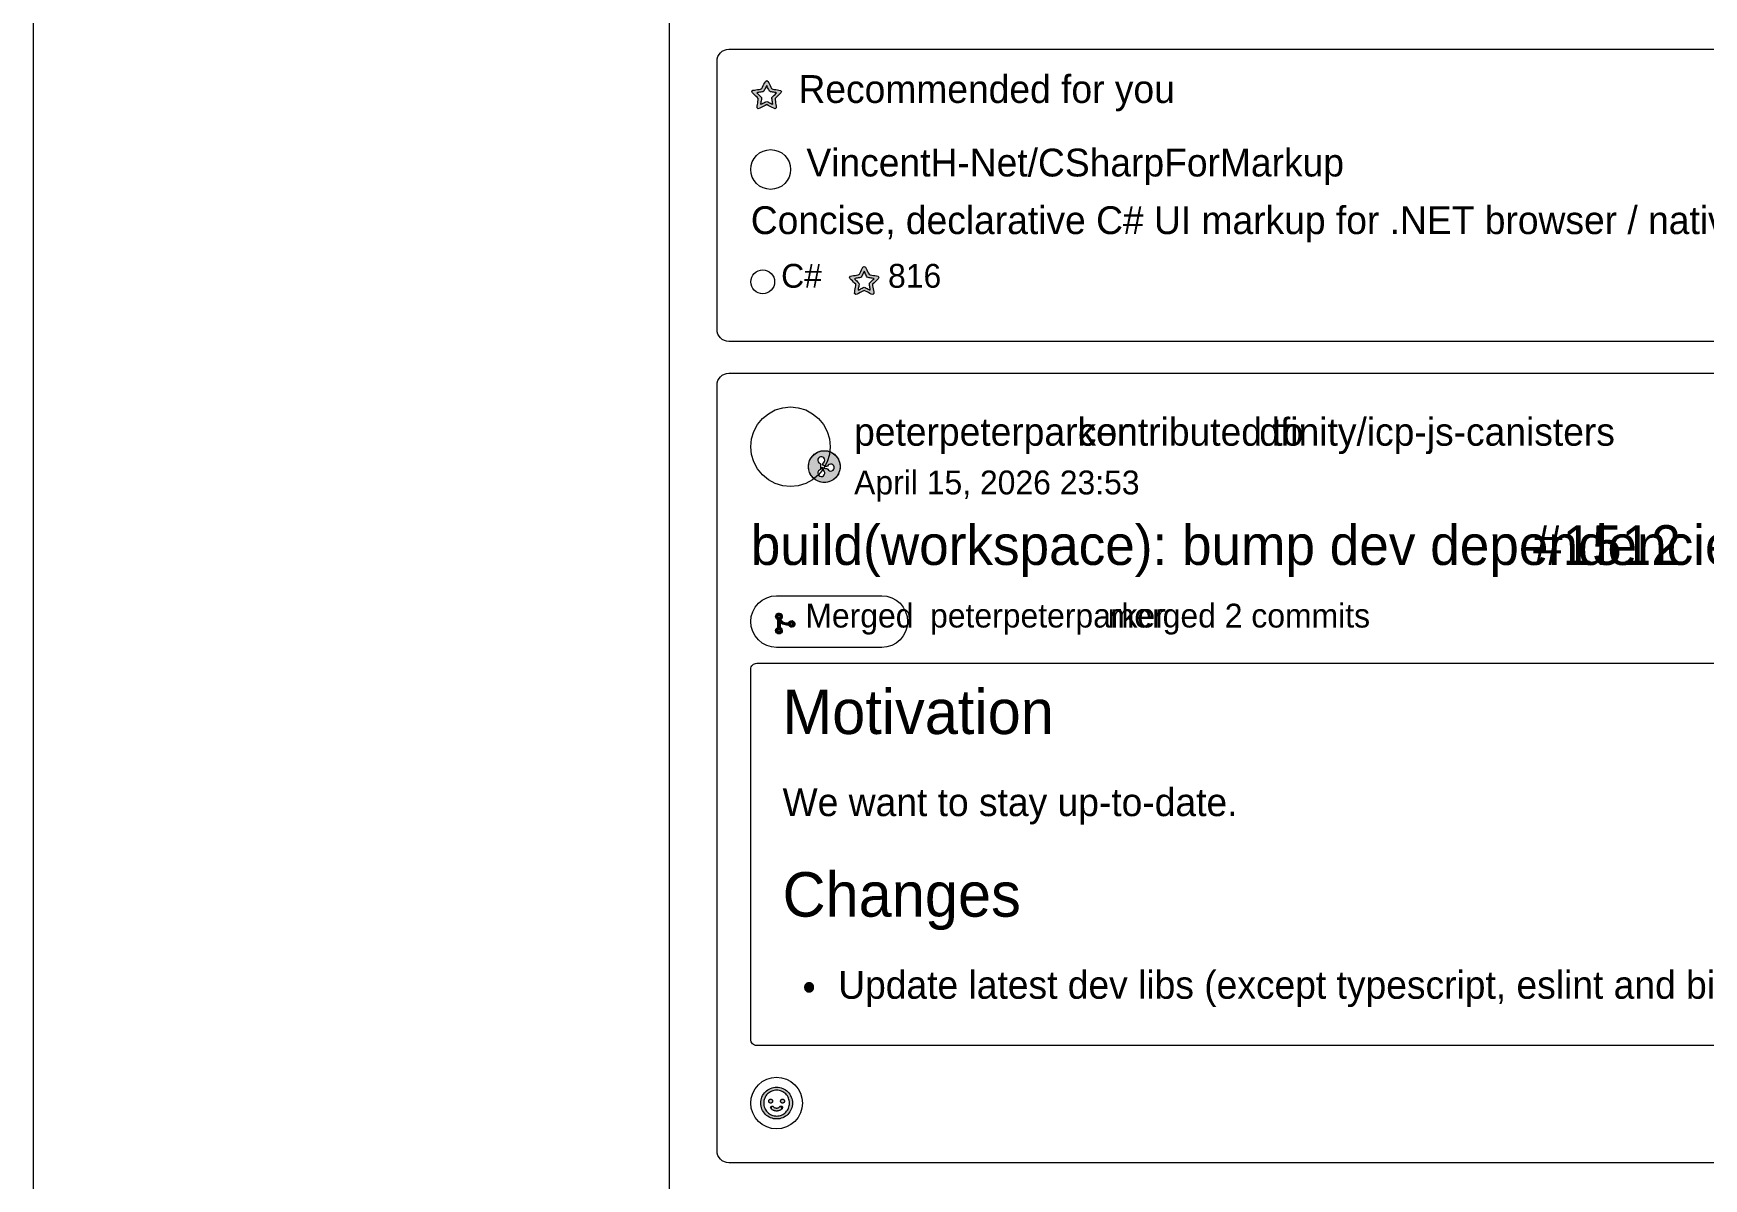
# Model space of a CAD drawing. Extents: x 0 to 2255, y 1 to 8699.
# Drawn here: x 0 to 840, y 6420 to 6996 of the extents above; entities that cross this region are included whole.
import ezdxf

# ---------------------------------------------------------------- set-up
doc = ezdxf.new("R2010")
doc.units = 0
doc.layers.get('0').update_dxf_attribs({"lineweight": 0})
doc.styles.add('-moz-bullet-font', font='-moz-bullet-font.ttf')
doc.styles.add('Mona Sans VF', font='Mona Sans VF.ttf')

msp = doc.modelspace()

# ---------------------------------------------------------------- hatches: boundary and pattern name
at = {"true_color": 0x9198a1}
h = msp.add_hatch(color=256, dxfattribs=at)
h.dxf.hatch_style = 1
h.paths.add_polyline_path([(369, 6972.38), (369.65, 6972), (370.01, 6971.29), (370.36, 6970.57), (370.71, 6969.86), (371.06, 6969.15), (371.41, 6968.44), (372.03, 6968.08), (372.81, 6967.97), (373.6, 6967.85), (374.39, 6967.74), (375.17, 6967.62), (375.96, 6967.48), (376.4, 6966.87), (376.09, 6966.18), (375.53, 6965.62), (374.96, 6965.07), (374.39, 6964.51), (373.82, 6963.95), (373.25, 6963.4), (373.24, 6962.66), (373.38, 6961.88), (373.51, 6961.09), (373.65, 6960.31), (373.78, 6959.53), (373.83, 6958.74), (373.26, 6958.24), (372.52, 6958.44), (371.81, 6958.81), (371.11, 6959.18), (370.41, 6959.55), (369.7, 6959.92), (369, 6960.29), (368.29, 6959.92), (367.59, 6959.55), (366.89, 6959.18), (366.18, 6958.81), (365.48, 6958.44), (364.73, 6958.24), (364.17, 6958.75), (364.22, 6959.53), (364.36, 6960.32), (364.49, 6961.1), (364.62, 6961.88), (364.76, 6962.67), (364.75, 6963.4), (364.18, 6963.96), (363.61, 6964.51), (363.04, 6965.07), (362.47, 6965.62), (361.9, 6966.18), (361.6, 6966.87), (362.04, 6967.49), (362.83, 6967.63), (363.61, 6967.74), (364.4, 6967.85), (365.19, 6967.97), (365.97, 6968.08), (366.58, 6968.44), (366.94, 6969.15), (367.29, 6969.86), (367.64, 6970.57), (367.99, 6971.29), (368.35, 6972), (369, 6972.38)])
h.paths.add_polyline_path([(369, 6969.94), (368.76, 6969.45), (368.52, 6968.96), (368.28, 6968.47), (368.03, 6967.98), (367.79, 6967.49), (367.54, 6967.01), (367.08, 6966.73), (366.54, 6966.65), (366, 6966.57), (365.47, 6966.49), (364.93, 6966.41), (364.39, 6966.34), (364.03, 6966.2), (364.42, 6965.82), (364.81, 6965.43), (365.2, 6965.05), (365.6, 6964.67), (365.99, 6964.29), (366.34, 6963.88), (366.4, 6963.35), (366.31, 6962.81), (366.21, 6962.28), (366.12, 6961.74), (366.03, 6961.2), (365.94, 6960.66), (366.08, 6960.44), (366.56, 6960.7), (367.04, 6960.95), (367.52, 6961.21), (368.01, 6961.46), (368.49, 6961.71), (369, 6961.88), (369.51, 6961.71), (369.99, 6961.46), (370.48, 6961.2), (370.96, 6960.95), (371.44, 6960.7), (371.93, 6960.44), (372.06, 6960.66), (371.97, 6961.2), (371.88, 6961.74), (371.79, 6962.28), (371.69, 6962.82), (371.6, 6963.35), (371.66, 6963.89), (372.01, 6964.29), (372.4, 6964.67), (372.8, 6965.05), (373.19, 6965.44), (373.58, 6965.82), (373.97, 6966.2), (373.61, 6966.34), (373.07, 6966.41), (372.53, 6966.49), (371.99, 6966.57), (371.45, 6966.65), (370.91, 6966.73), (370.46, 6967.01), (370.21, 6967.49), (369.97, 6967.98), (369.72, 6968.47), (369.48, 6968.96), (369.24, 6969.45), (369, 6969.94)])
h = msp.add_hatch(color=256, dxfattribs=at)
h.dxf.hatch_style = 1
h.paths.add_polyline_path([(418.08, 6878.88), (418.74, 6878.5), (419.09, 6877.79), (419.44, 6877.07), (419.79, 6876.36), (420.15, 6875.65), (420.5, 6874.94), (421.11, 6874.58), (421.9, 6874.47), (422.68, 6874.35), (423.47, 6874.24), (424.26, 6874.12), (425.04, 6873.98), (425.49, 6873.37), (425.18, 6872.68), (424.61, 6872.12), (424.04, 6871.57), (423.47, 6871.01), (422.9, 6870.45), (422.33, 6869.9), (422.33, 6869.16), (422.46, 6868.38), (422.59, 6867.59), (422.73, 6866.81), (422.86, 6866.03), (422.91, 6865.24), (422.35, 6864.74), (421.6, 6864.94), (420.9, 6865.31), (420.19, 6865.68), (419.49, 6866.05), (418.78, 6866.42), (418.08, 6866.79), (417.38, 6866.42), (416.67, 6866.05), (415.97, 6865.68), (415.27, 6865.31), (414.56, 6864.94), (413.81, 6864.74), (413.25, 6865.25), (413.3, 6866.03), (413.44, 6866.82), (413.57, 6867.6), (413.71, 6868.38), (413.84, 6869.17), (413.83, 6869.9), (413.26, 6870.46), (412.69, 6871.01), (412.12, 6871.57), (411.56, 6872.12), (410.99, 6872.68), (410.68, 6873.37), (411.13, 6873.99), (411.91, 6874.13), (412.7, 6874.24), (413.48, 6874.35), (414.27, 6874.47), (415.06, 6874.58), (415.67, 6874.94), (416.02, 6875.65), (416.37, 6876.36), (416.72, 6877.07), (417.08, 6877.79), (417.43, 6878.5), (418.08, 6878.88)])
h.paths.add_polyline_path([(418.08, 6876.44), (417.84, 6875.95), (417.6, 6875.46), (417.36, 6874.97), (417.12, 6874.48), (416.88, 6873.99), (416.62, 6873.51), (416.17, 6873.23), (415.63, 6873.15), (415.09, 6873.07), (414.55, 6872.99), (414.01, 6872.91), (413.47, 6872.84), (413.12, 6872.7), (413.51, 6872.32), (413.9, 6871.93), (414.29, 6871.55), (414.68, 6871.17), (415.07, 6870.79), (415.43, 6870.38), (415.48, 6869.85), (415.39, 6869.31), (415.3, 6868.78), (415.2, 6868.24), (415.11, 6867.7), (415.02, 6867.16), (415.16, 6866.94), (415.64, 6867.2), (416.13, 6867.45), (416.61, 6867.71), (417.09, 6867.96), (417.57, 6868.21), (418.08, 6868.38), (418.59, 6868.21), (419.08, 6867.96), (419.56, 6867.7), (420.04, 6867.45), (420.53, 6867.2), (421.01, 6866.94), (421.15, 6867.16), (421.05, 6867.7), (420.96, 6868.24), (420.87, 6868.78), (420.78, 6869.32), (420.68, 6869.85), (420.74, 6870.39), (421.1, 6870.79), (421.49, 6871.17), (421.88, 6871.55), (422.27, 6871.94), (422.66, 6872.32), (423.05, 6872.7), (422.7, 6872.84), (422.16, 6872.91), (421.62, 6872.99), (421.08, 6873.07), (420.54, 6873.15), (420, 6873.23), (419.54, 6873.51), (419.29, 6873.99), (419.05, 6874.48), (418.81, 6874.97), (418.57, 6875.46), (418.32, 6875.95), (418.08, 6876.44)])
at = {"true_color": 0xab7df8}
h = msp.add_hatch(color=256, dxfattribs=at)
h.dxf.hatch_style = 1
h.paths.add_polyline_path([(398, 6770.13), (397.22, 6770.17), (396.44, 6770.29), (395.68, 6770.48), (394.94, 6770.74), (394.23, 6771.08), (393.56, 6771.48), (392.92, 6771.95), (392.34, 6772.48), (391.82, 6773.06), (391.35, 6773.69), (390.94, 6774.36), (390.61, 6775.07), (390.34, 6775.81), (390.15, 6776.57), (390.04, 6777.35), (390, 6778.13), (390.04, 6778.92), (390.15, 6779.69), (390.34, 6780.46), (390.61, 6781.2), (390.94, 6781.9), (391.35, 6782.58), (391.82, 6783.21), (392.34, 6783.79), (392.92, 6784.32), (393.56, 6784.79), (394.23, 6785.19), (394.94, 6785.53), (395.68, 6785.79), (396.44, 6785.98), (397.22, 6786.1), (398, 6786.13), (398.78, 6786.1), (399.56, 6785.98), (400.32, 6785.79), (401.06, 6785.53), (401.77, 6785.19), (402.44, 6784.79), (403.08, 6784.32), (403.66, 6783.79), (404.18, 6783.21), (404.65, 6782.58), (405.06, 6781.9), (405.39, 6781.2), (405.66, 6780.46), (405.85, 6779.69), (405.96, 6778.92), (406, 6778.13), (405.96, 6777.35), (405.85, 6776.57), (405.66, 6775.81), (405.39, 6775.07), (405.06, 6774.36), (404.65, 6773.69), (404.18, 6773.06), (403.66, 6772.48), (403.08, 6771.95), (402.44, 6771.48), (401.77, 6771.08), (401.06, 6770.74), (400.32, 6770.48), (399.56, 6770.29), (398.78, 6770.17), (398, 6770.13)])
h.paths.add_polyline_path([(398.25, 6781.38), (398.14, 6782), (397.81, 6782.54), (397.32, 6782.93), (396.72, 6783.12), (396.09, 6783.08), (395.52, 6782.83), (395.07, 6782.39), (394.81, 6781.82), (394.76, 6781.19), (394.94, 6780.59), (395.32, 6780.09), (395.85, 6779.76), (396, 6779.23), (396, 6778.6), (396, 6777.97), (396, 6777.34), (396, 6776.7), (395.56, 6776.36), (395.1, 6775.93), (394.82, 6775.37), (394.76, 6774.74), (394.92, 6774.13), (395.29, 6773.62), (395.81, 6773.28), (396.42, 6773.14), (397.04, 6773.22), (397.6, 6773.52), (398.01, 6774), (398.22, 6774.59), (398.22, 6775.21), (397.99, 6775.8), (397.57, 6776.27), (397.01, 6776.56), (397, 6777.18), (397, 6777.81), (397.44, 6777.57), (398.01, 6777.3), (398.62, 6777.16), (399.25, 6777.13), (399.69, 6776.84), (400.07, 6776.34), (400.6, 6776.01), (401.21, 6775.88), (401.83, 6775.98), (402.38, 6776.3), (402.78, 6776.78), (402.98, 6777.38), (402.96, 6778.01), (402.72, 6778.59), (402.29, 6779.04), (401.72, 6779.32), (401.1, 6779.38), (400.49, 6779.21), (399.98, 6778.84), (399.64, 6778.32), (399.13, 6778.13), (398.51, 6778.2), (397.93, 6778.44), (397.46, 6778.86), (397.14, 6779.4), (397.32, 6779.84), (397.81, 6780.23), (398.14, 6780.77), (398.25, 6781.38)])
at = {"true_color": 0xffffff}
h = msp.add_hatch(color=256, dxfattribs=at)
h.dxf.hatch_style = 1
h.paths.add_polyline_path([(376.09, 6701.27), (376.46, 6700.69), (376.94, 6700.21), (377.51, 6699.84), (378.15, 6699.61), (378.83, 6699.51), (379.51, 6699.51), (380.06, 6699.72), (380.48, 6700.24), (381.08, 6700.56), (381.76, 6700.62), (382.4, 6700.41), (382.91, 6699.96), (383.2, 6699.35), (383.23, 6698.67), (382.98, 6698.03), (382.51, 6697.55), (381.88, 6697.29), (381.2, 6697.3), (380.58, 6697.57), (380.12, 6698.07), (379.64, 6698.38), (378.95, 6698.38), (378.27, 6698.43), (377.61, 6698.59), (376.98, 6698.85), (376.4, 6699.21), (375.88, 6699.66), (375.75, 6699.29), (375.75, 6698.61), (375.75, 6697.93), (375.75, 6697.24), (376.27, 6696.86), (376.69, 6696.33), (376.87, 6695.68), (376.78, 6695.01), (376.43, 6694.42), (375.87, 6694.03), (375.21, 6693.88), (374.54, 6694.01), (373.98, 6694.39), (373.61, 6694.96), (373.5, 6695.63), (373.66, 6696.29), (374.07, 6696.83), (374.62, 6697.2), (374.62, 6697.88), (374.62, 6698.56), (374.62, 6699.25), (374.62, 6699.93), (374.62, 6700.61), (374.45, 6701.18), (373.91, 6701.59), (373.58, 6702.19), (373.51, 6702.86), (373.71, 6703.51), (374.15, 6704.03), (374.76, 6704.33), (375.44, 6704.36), (376.08, 6704.13), (376.57, 6703.66), (376.84, 6703.04), (376.84, 6702.36), (376.58, 6701.74), (376.09, 6701.27)])
h.paths.add_polyline_path([(375.19, 6695.01), (375.24, 6695.01), (375.3, 6695.02), (375.35, 6695.03), (375.4, 6695.05), (375.45, 6695.07), (375.5, 6695.1), (375.54, 6695.14), (375.59, 6695.17), (375.62, 6695.21), (375.66, 6695.26), (375.68, 6695.31), (375.71, 6695.36), (375.73, 6695.41), (375.74, 6695.46), (375.75, 6695.52), (375.75, 6695.57), (375.75, 6695.63), (375.74, 6695.68), (375.73, 6695.73), (375.71, 6695.79), (375.68, 6695.84), (375.66, 6695.88), (375.62, 6695.93), (375.59, 6695.97), (375.54, 6696.01), (375.5, 6696.04), (375.45, 6696.07), (375.4, 6696.09), (375.35, 6696.11), (375.3, 6696.12), (375.24, 6696.13), (375.19, 6696.13), (375.13, 6696.13), (375.08, 6696.12), (375.02, 6696.11), (374.97, 6696.09), (374.92, 6696.07), (374.88, 6696.04), (374.83, 6696.01), (374.79, 6695.97), (374.75, 6695.93), (374.72, 6695.88), (374.69, 6695.84), (374.67, 6695.79), (374.65, 6695.73), (374.64, 6695.68), (374.63, 6695.63), (374.62, 6695.57), (374.63, 6695.52), (374.64, 6695.46), (374.65, 6695.41), (374.67, 6695.36), (374.69, 6695.31), (374.72, 6695.26), (374.75, 6695.21), (374.79, 6695.17), (374.83, 6695.14), (374.88, 6695.1), (374.92, 6695.07), (374.97, 6695.05), (375.02, 6695.03), (375.08, 6695.02), (375.13, 6695.01), (375.19, 6695.01)])
h.paths.add_polyline_path([(381.56, 6698.38), (381.62, 6698.39), (381.67, 6698.39), (381.73, 6698.41), (381.78, 6698.43), (381.83, 6698.45), (381.87, 6698.48), (381.92, 6698.51), (381.96, 6698.55), (382, 6698.59), (382.03, 6698.63), (382.06, 6698.68), (382.08, 6698.73), (382.1, 6698.78), (382.11, 6698.84), (382.12, 6698.89), (382.12, 6698.95), (382.12, 6699), (382.11, 6699.06), (382.1, 6699.11), (382.08, 6699.16), (382.06, 6699.21), (382.03, 6699.26), (382, 6699.3), (381.96, 6699.34), (381.92, 6699.38), (381.87, 6699.41), (381.83, 6699.44), (381.78, 6699.47), (381.73, 6699.48), (381.67, 6699.5), (381.62, 6699.51), (381.56, 6699.51), (381.51, 6699.51), (381.45, 6699.5), (381.4, 6699.48), (381.35, 6699.47), (381.3, 6699.44), (381.25, 6699.41), (381.21, 6699.38), (381.16, 6699.34), (381.13, 6699.3), (381.09, 6699.26), (381.07, 6699.21), (381.04, 6699.16), (381.02, 6699.11), (381.01, 6699.06), (381, 6699), (381, 6698.95), (381, 6698.89), (381.01, 6698.84), (381.02, 6698.78), (381.04, 6698.73), (381.07, 6698.68), (381.09, 6698.63), (381.13, 6698.59), (381.16, 6698.55), (381.21, 6698.51), (381.25, 6698.48), (381.3, 6698.45), (381.35, 6698.43), (381.4, 6698.41), (381.45, 6698.39), (381.51, 6698.39), (381.56, 6698.38)])
h.paths.add_polyline_path([(375.75, 6702.7), (375.75, 6702.75), (375.74, 6702.81), (375.73, 6702.86), (375.71, 6702.91), (375.68, 6702.96), (375.65, 6703.01), (375.62, 6703.05), (375.58, 6703.09), (375.54, 6703.13), (375.5, 6703.16), (375.45, 6703.19), (375.4, 6703.21), (375.35, 6703.23), (375.3, 6703.25), (375.24, 6703.25), (375.19, 6703.26), (375.13, 6703.25), (375.08, 6703.25), (375.02, 6703.23), (374.97, 6703.21), (374.92, 6703.19), (374.87, 6703.16), (374.83, 6703.13), (374.79, 6703.09), (374.75, 6703.05), (374.72, 6703), (374.69, 6702.96), (374.67, 6702.91), (374.65, 6702.86), (374.64, 6702.8), (374.63, 6702.75), (374.62, 6702.69), (374.63, 6702.64), (374.64, 6702.58), (374.65, 6702.53), (374.67, 6702.48), (374.69, 6702.43), (374.72, 6702.38), (374.75, 6702.34), (374.79, 6702.29), (374.83, 6702.26), (374.88, 6702.23), (374.92, 6702.2), (374.97, 6702.17), (375.03, 6702.16), (375.08, 6702.14), (375.13, 6702.13), (375.19, 6702.13), (375.24, 6702.13), (375.3, 6702.14), (375.35, 6702.16), (375.4, 6702.18), (375.45, 6702.2), (375.5, 6702.23), (375.55, 6702.26), (375.59, 6702.3), (375.62, 6702.34), (375.66, 6702.38), (375.68, 6702.43), (375.71, 6702.48), (375.73, 6702.53), (375.74, 6702.59), (375.75, 6702.64), (375.75, 6702.7)])
at = {"true_color": 0x9198a1}
h = msp.add_hatch(color=256, dxfattribs=at)
h.dxf.hatch_style = 1
h.paths.add_polyline_path([(374, 6465.8), (374.78, 6465.76), (375.56, 6465.65), (376.32, 6465.46), (377.06, 6465.19), (377.77, 6464.86), (378.44, 6464.45), (379.08, 6463.98), (379.66, 6463.46), (380.18, 6462.88), (380.65, 6462.24), (381.06, 6461.57), (381.39, 6460.86), (381.66, 6460.12), (381.85, 6459.36), (381.96, 6458.58), (382, 6457.8), (381.96, 6457.02), (381.85, 6456.24), (381.66, 6455.48), (381.39, 6454.74), (381.06, 6454.03), (380.65, 6453.36), (380.18, 6452.72), (379.66, 6452.14), (379.08, 6451.62), (378.44, 6451.15), (377.77, 6450.74), (377.06, 6450.41), (376.32, 6450.14), (375.56, 6449.95), (374.78, 6449.84), (374, 6449.8), (373.22, 6449.84), (372.44, 6449.95), (371.68, 6450.14), (370.94, 6450.41), (370.23, 6450.74), (369.56, 6451.15), (368.92, 6451.62), (368.34, 6452.14), (367.82, 6452.72), (367.35, 6453.36), (366.94, 6454.03), (366.61, 6454.74), (366.34, 6455.48), (366.15, 6456.24), (366.04, 6457.02), (366, 6457.8), (366.04, 6458.58), (366.15, 6459.36), (366.34, 6460.12), (366.61, 6460.86), (366.94, 6461.57), (367.35, 6462.24), (367.82, 6462.88), (368.34, 6463.46), (368.92, 6463.98), (369.56, 6464.45), (370.23, 6464.86), (370.94, 6465.19), (371.68, 6465.46), (372.44, 6465.65), (373.22, 6465.76), (374, 6465.8)])
h.paths.add_polyline_path([(367.5, 6457.8), (367.53, 6457.16), (367.62, 6456.53), (367.78, 6455.91), (367.99, 6455.31), (368.27, 6454.74), (368.59, 6454.19), (368.98, 6453.68), (369.4, 6453.2), (369.88, 6452.78), (370.39, 6452.39), (370.94, 6452.07), (371.51, 6451.79), (372.11, 6451.58), (372.73, 6451.42), (373.36, 6451.33), (374, 6451.3), (374.64, 6451.33), (375.27, 6451.42), (375.89, 6451.58), (376.49, 6451.79), (377.06, 6452.07), (377.61, 6452.39), (378.12, 6452.78), (378.6, 6453.2), (379.02, 6453.68), (379.41, 6454.19), (379.73, 6454.74), (380.01, 6455.31), (380.22, 6455.91), (380.38, 6456.53), (380.47, 6457.16), (380.5, 6457.8), (380.47, 6458.44), (380.38, 6459.07), (380.22, 6459.69), (380.01, 6460.29), (379.73, 6460.86), (379.41, 6461.41), (379.02, 6461.92), (378.6, 6462.4), (378.12, 6462.82), (377.61, 6463.21), (377.06, 6463.53), (376.49, 6463.81), (375.89, 6464.02), (375.27, 6464.18), (374.64, 6464.27), (374, 6464.3), (373.36, 6464.27), (372.73, 6464.18), (372.11, 6464.02), (371.51, 6463.81), (370.94, 6463.53), (370.39, 6463.21), (369.88, 6462.82), (369.4, 6462.4), (368.98, 6461.92), (368.59, 6461.41), (368.27, 6460.86), (367.99, 6460.29), (367.78, 6459.69), (367.62, 6459.07), (367.53, 6458.44), (367.5, 6457.8)])
h.paths.add_polyline_path([(371.32, 6456.16), (371.55, 6456.27), (371.81, 6456.3), (372.05, 6456.24), (372.27, 6456.09), (372.44, 6455.9), (372.63, 6455.73), (372.84, 6455.59), (373.08, 6455.48), (373.32, 6455.39), (373.57, 6455.34), (373.82, 6455.31), (374.08, 6455.3), (374.34, 6455.32), (374.59, 6455.37), (374.84, 6455.44), (375.07, 6455.55), (375.29, 6455.68), (375.49, 6455.84), (375.67, 6456.02), (375.86, 6456.19), (376.1, 6456.29), (376.35, 6456.3), (376.6, 6456.22), (376.8, 6456.07), (376.94, 6455.85), (377, 6455.6), (376.97, 6455.35), (376.86, 6455.12), (376.73, 6454.96), (376.56, 6454.77), (376.36, 6454.6), (376.16, 6454.45), (375.94, 6454.31), (375.71, 6454.19), (375.48, 6454.08), (375.24, 6453.99), (374.99, 6453.92), (374.74, 6453.86), (374.49, 6453.83), (374.23, 6453.8), (373.97, 6453.8), (373.72, 6453.81), (373.46, 6453.83), (373.21, 6453.88), (372.96, 6453.94), (372.71, 6454.01), (372.47, 6454.1), (372.24, 6454.21), (372.01, 6454.34), (371.8, 6454.48), (371.6, 6454.64), (371.41, 6454.81), (371.23, 6455), (371.22, 6455.18), (371.43, 6455.33), (371.64, 6455.48), (371.65, 6455.48), (371.43, 6455.33), (371.22, 6455.18), (371.06, 6455.25), (371, 6455.5), (371.03, 6455.75), (371.14, 6455.98), (371.32, 6456.16)])
h.paths.add_polyline_path([(378, 6458.8), (378, 6458.7), (377.98, 6458.6), (377.96, 6458.51), (377.92, 6458.42), (377.88, 6458.33), (377.83, 6458.24), (377.77, 6458.17), (377.71, 6458.09), (377.63, 6458.03), (377.56, 6457.97), (377.47, 6457.92), (377.38, 6457.88), (377.29, 6457.84), (377.2, 6457.82), (377.1, 6457.8), (377, 6457.8), (376.9, 6457.8), (376.8, 6457.82), (376.71, 6457.84), (376.62, 6457.88), (376.53, 6457.92), (376.44, 6457.97), (376.37, 6458.03), (376.29, 6458.09), (376.23, 6458.17), (376.17, 6458.24), (376.12, 6458.33), (376.08, 6458.42), (376.04, 6458.51), (376.02, 6458.6), (376, 6458.7), (376, 6458.8), (376, 6458.9), (376.02, 6459), (376.04, 6459.09), (376.08, 6459.18), (376.12, 6459.27), (376.17, 6459.36), (376.23, 6459.43), (376.29, 6459.51), (376.37, 6459.57), (376.44, 6459.63), (376.53, 6459.68), (376.62, 6459.72), (376.71, 6459.76), (376.8, 6459.78), (376.9, 6459.8), (377, 6459.8), (377.1, 6459.8), (377.2, 6459.78), (377.29, 6459.76), (377.38, 6459.72), (377.47, 6459.68), (377.56, 6459.63), (377.63, 6459.57), (377.71, 6459.51), (377.77, 6459.43), (377.83, 6459.36), (377.88, 6459.27), (377.92, 6459.18), (377.96, 6459.09), (377.98, 6459), (378, 6458.9), (378, 6458.8)])
h.paths.add_polyline_path([(371, 6457.8), (370.9, 6457.8), (370.8, 6457.82), (370.71, 6457.84), (370.62, 6457.88), (370.53, 6457.92), (370.44, 6457.97), (370.37, 6458.03), (370.29, 6458.09), (370.23, 6458.17), (370.17, 6458.24), (370.12, 6458.33), (370.08, 6458.42), (370.04, 6458.51), (370.02, 6458.6), (370, 6458.7), (370, 6458.8), (370, 6458.9), (370.02, 6459), (370.04, 6459.09), (370.08, 6459.18), (370.12, 6459.27), (370.17, 6459.36), (370.23, 6459.43), (370.29, 6459.51), (370.37, 6459.57), (370.44, 6459.63), (370.53, 6459.68), (370.62, 6459.72), (370.71, 6459.76), (370.8, 6459.78), (370.9, 6459.8), (371, 6459.8), (371.1, 6459.8), (371.2, 6459.78), (371.29, 6459.76), (371.38, 6459.72), (371.47, 6459.68), (371.56, 6459.63), (371.63, 6459.57), (371.71, 6459.51), (371.77, 6459.43), (371.83, 6459.36), (371.88, 6459.27), (371.92, 6459.18), (371.96, 6459.09), (371.98, 6459), (372, 6458.9), (372, 6458.8), (372, 6458.7), (371.98, 6458.6), (371.96, 6458.51), (371.92, 6458.42), (371.88, 6458.33), (371.83, 6458.24), (371.77, 6458.17), (371.71, 6458.09), (371.63, 6458.03), (371.56, 6457.97), (371.47, 6457.92), (371.38, 6457.88), (371.29, 6457.84), (371.2, 6457.82), (371.1, 6457.8), (371, 6457.8)])
h.paths.add_polyline_path([(376.25, 6455.55), (376.27, 6455.54), (376.29, 6455.52), (376.31, 6455.51), (376.32, 6455.5), (376.34, 6455.49), (376.36, 6455.47), (376.38, 6455.46), (376.4, 6455.45), (376.42, 6455.43), (376.44, 6455.42), (376.45, 6455.41), (376.47, 6455.39), (376.49, 6455.38), (376.51, 6455.37), (376.53, 6455.36), (376.55, 6455.34), (376.56, 6455.33), (376.58, 6455.32), (376.6, 6455.3), (376.62, 6455.29), (376.64, 6455.28), (376.66, 6455.26), (376.68, 6455.25), (376.69, 6455.24), (376.71, 6455.23), (376.73, 6455.21), (376.75, 6455.2), (376.77, 6455.19), (376.79, 6455.17), (376.8, 6455.16), (376.82, 6455.15), (376.84, 6455.13), (376.82, 6455.15), (376.8, 6455.16), (376.79, 6455.17), (376.77, 6455.19), (376.75, 6455.2), (376.73, 6455.21), (376.71, 6455.23), (376.69, 6455.24), (376.68, 6455.25), (376.66, 6455.26), (376.64, 6455.28), (376.62, 6455.29), (376.6, 6455.3), (376.58, 6455.32), (376.56, 6455.33), (376.55, 6455.34), (376.53, 6455.36), (376.51, 6455.37), (376.49, 6455.38), (376.47, 6455.39), (376.45, 6455.41), (376.44, 6455.42), (376.42, 6455.43), (376.4, 6455.45), (376.38, 6455.46), (376.36, 6455.47), (376.34, 6455.49), (376.32, 6455.5), (376.31, 6455.51), (376.29, 6455.52), (376.27, 6455.54), (376.25, 6455.55)])

# ---------------------------------------------------------------- linework, layer by layer
at = {"true_color": 0x0d1117}
for points in [[(0, 8699), (1280, 8699), (1280, 0.77), (0, 0.77), (0, 8699)], [(0, 8635), (1280, 8635), (1280, 0.77), (0, 0.77), (0, 8635)], [(0, 8635), (320, 8635), (320, 0.77), (0, 0.77), (0, 8635)], [(398, 6786.13), (398, 6786.13), (398, 6786.13), (399.56, 6785.98), (401.06, 6785.52), (402.44, 6784.79), (403.66, 6783.79), (404.65, 6782.58), (405.39, 6781.19), (405.85, 6779.69), (406, 6778.13), (406, 6778.13), (406, 6778.13), (405.85, 6776.57), (405.39, 6775.07), (404.65, 6773.69), (403.66, 6772.48), (402.44, 6771.48), (401.06, 6770.74), (399.56, 6770.29), (398, 6770.13), (398, 6770.13), (398, 6770.13), (396.44, 6770.29), (394.94, 6770.74), (393.56, 6771.48), (392.34, 6772.48), (391.35, 6773.69), (390.61, 6775.07), (390.15, 6776.57), (390, 6778.13), (390, 6778.13), (390, 6778.13), (390.15, 6779.69), (390.61, 6781.19), (391.35, 6782.58), (392.34, 6783.79), (393.56, 6784.79), (394.94, 6785.52), (396.44, 6785.98), (398, 6786.13), (398, 6786.13)]]:
    msp.add_lwpolyline(points, dxfattribs=at)
at = {"true_color": 0x010409}
for points in [[(0, 8635), (1280, 8635), (1280, 0.77), (0, 0.77), (0, 8635)], [(371, 6937.63), (371, 6937.63), (371, 6937.63), (372.95, 6937.44), (374.83, 6936.87), (376.56, 6935.95), (378.07, 6934.7), (379.31, 6933.19), (380.24, 6931.46), (380.81, 6929.58), (381, 6927.63), (381, 6927.63), (381, 6927.63), (380.81, 6925.68), (380.24, 6923.81), (379.31, 6922.08), (378.07, 6920.56), (376.56, 6919.32), (374.83, 6918.39), (372.95, 6917.83), (371, 6917.63), (371, 6917.63), (371, 6917.63), (369.05, 6917.83), (367.17, 6918.39), (365.44, 6919.32), (363.93, 6920.56), (362.69, 6922.08), (361.76, 6923.81), (361.19, 6925.68), (361, 6927.63), (361, 6927.63), (361, 6927.63), (361.19, 6929.58), (361.76, 6931.46), (362.69, 6933.19), (363.93, 6934.7), (365.44, 6935.95), (367.17, 6936.87), (369.05, 6937.44), (371, 6937.63), (371, 6937.63)], [(381, 6808.13), (381, 6808.13), (381, 6808.13), (384.9, 6807.75), (388.65, 6806.61), (392.11, 6804.76), (395.14, 6802.28), (397.63, 6799.24), (399.48, 6795.79), (400.62, 6792.04), (401, 6788.13), (401, 6788.13), (401, 6788.13), (400.62, 6784.23), (399.48, 6780.48), (397.63, 6777.02), (395.14, 6773.99), (392.11, 6771.5), (388.65, 6769.66), (384.9, 6768.52), (381, 6768.13), (381, 6768.13), (381, 6768.13), (377.1, 6768.52), (373.35, 6769.66), (369.89, 6771.5), (366.86, 6773.99), (364.37, 6777.02), (362.52, 6780.48), (361.38, 6784.23), (361, 6788.13), (361, 6788.13), (361, 6788.13), (361.38, 6792.04), (362.52, 6795.79), (364.37, 6799.24), (366.86, 6802.28), (369.89, 6804.76), (373.35, 6806.61), (377.1, 6807.75), (381, 6808.13), (381, 6808.13)]]:
    msp.add_lwpolyline(points, dxfattribs=at)
at = {"true_color": 0x3d444d}
for points in [[(998.03, 6841.13), (350, 6841.13), (350, 6841.13), (348.83, 6841.25), (347.7, 6841.59), (346.67, 6842.14), (345.76, 6842.89), (345.01, 6843.8), (344.46, 6844.84), (344.12, 6845.96), (344, 6847.13), (344, 6982.13), (344, 6982.13), (344.12, 6983.3), (344.46, 6984.43), (345.01, 6985.47), (345.76, 6986.38), (346.67, 6987.12), (347.7, 6987.68), (348.83, 6988.02), (350, 6988.13), (350, 6988.13)], [(350, 6988.13), (998.03, 6988.13)], [(998.03, 6427.8), (350, 6427.8), (350, 6427.8), (348.83, 6427.92), (347.7, 6428.26), (346.67, 6428.81), (345.76, 6429.56), (345.01, 6430.47), (344.46, 6431.5), (344.12, 6432.63), (344, 6433.8), (344, 6819.13), (344, 6819.13), (344.12, 6820.3), (344.46, 6821.43), (345.01, 6822.47), (345.76, 6823.38), (346.67, 6824.12), (347.7, 6824.68), (348.83, 6825.02), (350, 6825.13), (350, 6825.13)], [(350, 6825.13), (998.03, 6825.13)], [(374, 6470.8), (374, 6470.8), (374, 6470.8), (376.54, 6470.55), (378.97, 6469.81), (381.22, 6468.61), (383.19, 6466.99), (384.81, 6465.02), (386.01, 6462.77), (386.75, 6460.34), (387, 6457.8), (387, 6457.8), (387, 6457.8), (386.75, 6455.26), (386.01, 6452.83), (384.81, 6450.58), (383.19, 6448.61), (381.22, 6446.99), (378.97, 6445.79), (376.54, 6445.05), (374, 6444.8), (374, 6444.8), (374, 6444.8), (371.46, 6445.05), (369.03, 6445.79), (366.78, 6446.99), (364.81, 6448.61), (363.19, 6450.58), (361.99, 6452.83), (361.25, 6455.26), (361, 6457.8), (361, 6457.8), (361, 6457.8), (361.25, 6460.34), (361.99, 6462.77), (363.19, 6465.02), (364.81, 6466.99), (366.78, 6468.61), (369.03, 6469.81), (371.46, 6470.55), (374, 6470.8), (374, 6470.8)]]:
    msp.add_lwpolyline(points, dxfattribs=at)
at = {"true_color": 0x9198a1}
for points in [[(369, 6972.38), (369.65, 6972), (370.01, 6971.29), (370.36, 6970.57), (370.71, 6969.86), (371.06, 6969.15), (371.41, 6968.44), (372.03, 6968.08), (372.81, 6967.97), (373.6, 6967.85), (374.39, 6967.74), (375.17, 6967.62), (375.96, 6967.48), (376.4, 6966.87), (376.09, 6966.18), (375.53, 6965.62), (374.96, 6965.07), (374.39, 6964.51), (373.82, 6963.95), (373.25, 6963.4), (373.24, 6962.66), (373.38, 6961.88), (373.51, 6961.09), (373.65, 6960.31), (373.78, 6959.53), (373.83, 6958.74), (373.26, 6958.24), (372.52, 6958.44), (371.81, 6958.81), (371.11, 6959.18), (370.41, 6959.55), (369.7, 6959.92), (369, 6960.29), (368.29, 6959.92), (367.59, 6959.55), (366.89, 6959.18), (366.18, 6958.81), (365.48, 6958.44), (364.73, 6958.24), (364.17, 6958.75), (364.22, 6959.53), (364.36, 6960.32), (364.49, 6961.1), (364.62, 6961.88), (364.76, 6962.67), (364.75, 6963.4), (364.18, 6963.96), (363.61, 6964.51), (363.04, 6965.07), (362.47, 6965.62), (361.9, 6966.18), (361.6, 6966.87), (362.04, 6967.49), (362.83, 6967.63), (363.61, 6967.74), (364.4, 6967.85), (365.19, 6967.97), (365.97, 6968.08), (366.58, 6968.44), (366.94, 6969.15), (367.29, 6969.86), (367.64, 6970.57), (367.99, 6971.29), (368.35, 6972), (369, 6972.38), (369, 6972.38)], [(369, 6969.94), (368.76, 6969.45), (368.52, 6968.96), (368.28, 6968.47), (368.03, 6967.98), (367.79, 6967.49), (367.54, 6967.01), (367.08, 6966.73), (366.54, 6966.65), (366, 6966.57), (365.47, 6966.49), (364.93, 6966.41), (364.39, 6966.34), (364.03, 6966.2), (364.42, 6965.82), (364.81, 6965.43), (365.2, 6965.05), (365.6, 6964.67), (365.99, 6964.29), (366.34, 6963.88), (366.4, 6963.35), (366.31, 6962.81), (366.21, 6962.28), (366.12, 6961.74), (366.03, 6961.2), (365.94, 6960.66), (366.08, 6960.44), (366.56, 6960.7), (367.04, 6960.95), (367.52, 6961.21), (368.01, 6961.46), (368.49, 6961.71), (369, 6961.88), (369.51, 6961.71), (369.99, 6961.46), (370.48, 6961.2), (370.96, 6960.95), (371.44, 6960.7), (371.93, 6960.44), (372.06, 6960.66), (371.97, 6961.2), (371.88, 6961.74), (371.79, 6962.28), (371.69, 6962.82), (371.6, 6963.35), (371.66, 6963.89), (372.01, 6964.29), (372.4, 6964.67), (372.8, 6965.05), (373.19, 6965.44), (373.58, 6965.82), (373.97, 6966.2), (373.61, 6966.34), (373.07, 6966.41), (372.53, 6966.49), (371.99, 6966.57), (371.45, 6966.65), (370.91, 6966.73), (370.46, 6967.01), (370.21, 6967.49), (369.97, 6967.98), (369.72, 6968.47), (369.48, 6968.96), (369.24, 6969.45), (369, 6969.94), (369, 6969.94)], [(418.08, 6878.88), (418.74, 6878.5), (419.09, 6877.79), (419.44, 6877.07), (419.79, 6876.36), (420.15, 6875.65), (420.5, 6874.94), (421.11, 6874.58), (421.9, 6874.47), (422.68, 6874.35), (423.47, 6874.24), (424.26, 6874.12), (425.04, 6873.98), (425.49, 6873.37), (425.18, 6872.68), (424.61, 6872.12), (424.04, 6871.57), (423.47, 6871.01), (422.9, 6870.45), (422.33, 6869.9), (422.33, 6869.16), (422.46, 6868.38), (422.59, 6867.59), (422.73, 6866.81), (422.86, 6866.03), (422.91, 6865.24), (422.35, 6864.74), (421.6, 6864.94), (420.9, 6865.31), (420.19, 6865.68), (419.49, 6866.05), (418.78, 6866.42), (418.08, 6866.79), (417.38, 6866.42), (416.67, 6866.05), (415.97, 6865.68), (415.27, 6865.31), (414.56, 6864.94), (413.81, 6864.74), (413.25, 6865.25), (413.3, 6866.03), (413.44, 6866.82), (413.57, 6867.6), (413.71, 6868.38), (413.84, 6869.17), (413.83, 6869.9), (413.26, 6870.46), (412.69, 6871.01), (412.12, 6871.57), (411.56, 6872.12), (410.99, 6872.68), (410.68, 6873.37), (411.13, 6873.99), (411.91, 6874.13), (412.7, 6874.24), (413.48, 6874.35), (414.27, 6874.47), (415.06, 6874.58), (415.67, 6874.94), (416.02, 6875.65), (416.37, 6876.36), (416.72, 6877.07), (417.08, 6877.79), (417.43, 6878.5), (418.08, 6878.88), (418.08, 6878.88)], [(418.08, 6876.44), (417.84, 6875.95), (417.6, 6875.46), (417.36, 6874.97), (417.12, 6874.48), (416.88, 6873.99), (416.62, 6873.51), (416.17, 6873.23), (415.63, 6873.15), (415.09, 6873.07), (414.55, 6872.99), (414.01, 6872.91), (413.47, 6872.84), (413.12, 6872.7), (413.51, 6872.32), (413.9, 6871.93), (414.29, 6871.55), (414.68, 6871.17), (415.07, 6870.79), (415.43, 6870.38), (415.48, 6869.85), (415.39, 6869.31), (415.3, 6868.78), (415.2, 6868.24), (415.11, 6867.7), (415.02, 6867.16), (415.16, 6866.94), (415.64, 6867.2), (416.13, 6867.45), (416.61, 6867.71), (417.09, 6867.96), (417.57, 6868.21), (418.08, 6868.38), (418.59, 6868.21), (419.08, 6867.96), (419.56, 6867.7), (420.04, 6867.45), (420.53, 6867.2), (421.01, 6866.94), (421.15, 6867.16), (421.05, 6867.7), (420.96, 6868.24), (420.87, 6868.78), (420.78, 6869.32), (420.68, 6869.85), (420.74, 6870.39), (421.1, 6870.79), (421.49, 6871.17), (421.88, 6871.55), (422.27, 6871.94), (422.66, 6872.32), (423.05, 6872.7), (422.7, 6872.84), (422.16, 6872.91), (421.62, 6872.99), (421.08, 6873.07), (420.54, 6873.15), (420, 6873.23), (419.54, 6873.51), (419.29, 6873.99), (419.05, 6874.48), (418.81, 6874.97), (418.57, 6875.46), (418.32, 6875.95), (418.08, 6876.44), (418.08, 6876.44)], [(374, 6465.8), (374.78, 6465.76), (375.56, 6465.65), (376.32, 6465.46), (377.06, 6465.19), (377.77, 6464.86), (378.44, 6464.45), (379.08, 6463.98), (379.66, 6463.46), (380.18, 6462.88), (380.65, 6462.24), (381.06, 6461.57), (381.39, 6460.86), (381.66, 6460.12), (381.85, 6459.36), (381.96, 6458.58), (382, 6457.8), (381.96, 6457.02), (381.85, 6456.24), (381.66, 6455.48), (381.39, 6454.74), (381.06, 6454.03), (380.65, 6453.36), (380.18, 6452.72), (379.66, 6452.14), (379.08, 6451.62), (378.44, 6451.15), (377.77, 6450.74), (377.06, 6450.41), (376.32, 6450.14), (375.56, 6449.95), (374.78, 6449.84), (374, 6449.8), (373.22, 6449.84), (372.44, 6449.95), (371.68, 6450.14), (370.94, 6450.41), (370.23, 6450.74), (369.56, 6451.15), (368.92, 6451.62), (368.34, 6452.14), (367.82, 6452.72), (367.35, 6453.36), (366.94, 6454.03), (366.61, 6454.74), (366.34, 6455.48), (366.15, 6456.24), (366.04, 6457.02), (366, 6457.8), (366.04, 6458.58), (366.15, 6459.36), (366.34, 6460.12), (366.61, 6460.86), (366.94, 6461.57), (367.35, 6462.24), (367.82, 6462.88), (368.34, 6463.46), (368.92, 6463.98), (369.56, 6464.45), (370.23, 6464.86), (370.94, 6465.19), (371.68, 6465.46), (372.44, 6465.65), (373.22, 6465.76), (374, 6465.8), (374, 6465.8)], [(367.5, 6457.8), (367.53, 6457.16), (367.62, 6456.53), (367.78, 6455.91), (367.99, 6455.31), (368.27, 6454.74), (368.59, 6454.19), (368.98, 6453.68), (369.4, 6453.2), (369.88, 6452.78), (370.39, 6452.39), (370.94, 6452.07), (371.51, 6451.79), (372.11, 6451.58), (372.73, 6451.42), (373.36, 6451.33), (374, 6451.3), (374.64, 6451.33), (375.27, 6451.42), (375.89, 6451.58), (376.49, 6451.79), (377.06, 6452.07), (377.61, 6452.39), (378.12, 6452.78), (378.6, 6453.2), (379.02, 6453.68), (379.41, 6454.19), (379.73, 6454.74), (380.01, 6455.31), (380.22, 6455.91), (380.38, 6456.53), (380.47, 6457.16), (380.5, 6457.8), (380.47, 6458.44), (380.38, 6459.07), (380.22, 6459.69), (380.01, 6460.29), (379.73, 6460.86), (379.41, 6461.41), (379.02, 6461.92), (378.6, 6462.4), (378.12, 6462.82), (377.61, 6463.21), (377.06, 6463.53), (376.49, 6463.81), (375.89, 6464.02), (375.27, 6464.18), (374.64, 6464.27), (374, 6464.3), (373.36, 6464.27), (372.73, 6464.18), (372.11, 6464.02), (371.51, 6463.81), (370.94, 6463.53), (370.39, 6463.21), (369.88, 6462.82), (369.4, 6462.4), (368.98, 6461.92), (368.59, 6461.41), (368.27, 6460.86), (367.99, 6460.29), (367.78, 6459.69), (367.62, 6459.07), (367.53, 6458.44), (367.5, 6457.8), (367.5, 6457.8)], [(371, 6457.8), (370.9, 6457.8), (370.8, 6457.82), (370.71, 6457.84), (370.62, 6457.88), (370.53, 6457.92), (370.44, 6457.97), (370.37, 6458.03), (370.29, 6458.09), (370.23, 6458.17), (370.17, 6458.24), (370.12, 6458.33), (370.08, 6458.42), (370.04, 6458.51), (370.02, 6458.6), (370, 6458.7), (370, 6458.8), (370, 6458.9), (370.02, 6459), (370.04, 6459.09), (370.08, 6459.18), (370.12, 6459.27), (370.17, 6459.36), (370.23, 6459.43), (370.29, 6459.51), (370.37, 6459.57), (370.44, 6459.63), (370.53, 6459.68), (370.62, 6459.72), (370.71, 6459.76), (370.8, 6459.78), (370.9, 6459.8), (371, 6459.8), (371.1, 6459.8), (371.2, 6459.78), (371.29, 6459.76), (371.38, 6459.72), (371.47, 6459.68), (371.56, 6459.63), (371.63, 6459.57), (371.71, 6459.51), (371.77, 6459.43), (371.83, 6459.36), (371.88, 6459.27), (371.92, 6459.18), (371.96, 6459.09), (371.98, 6459), (372, 6458.9), (372, 6458.8), (372, 6458.7), (371.98, 6458.6), (371.96, 6458.51), (371.92, 6458.42), (371.88, 6458.33), (371.83, 6458.24), (371.77, 6458.17), (371.71, 6458.09), (371.63, 6458.03), (371.56, 6457.97), (371.47, 6457.92), (371.38, 6457.88), (371.29, 6457.84), (371.2, 6457.82), (371.1, 6457.8), (371, 6457.8), (371, 6457.8)], [(371.32, 6456.16), (371.55, 6456.27), (371.81, 6456.3), (372.05, 6456.24), (372.27, 6456.09), (372.44, 6455.9), (372.63, 6455.73), (372.84, 6455.59), (373.08, 6455.48), (373.32, 6455.39), (373.57, 6455.34), (373.82, 6455.31), (374.08, 6455.3), (374.34, 6455.32), (374.59, 6455.37), (374.84, 6455.44), (375.07, 6455.55), (375.29, 6455.68), (375.49, 6455.84), (375.67, 6456.02), (375.86, 6456.19), (376.1, 6456.29), (376.35, 6456.3), (376.6, 6456.22), (376.8, 6456.07), (376.94, 6455.85), (377, 6455.6), (376.97, 6455.35), (376.86, 6455.12), (376.73, 6454.96), (376.56, 6454.77), (376.36, 6454.6), (376.16, 6454.45), (375.94, 6454.31), (375.71, 6454.19), (375.48, 6454.08), (375.24, 6453.99), (374.99, 6453.92), (374.74, 6453.86), (374.49, 6453.83), (374.23, 6453.8), (373.97, 6453.8), (373.72, 6453.81), (373.46, 6453.83), (373.21, 6453.88), (372.96, 6453.94), (372.71, 6454.01), (372.47, 6454.1), (372.24, 6454.21), (372.01, 6454.34), (371.8, 6454.48), (371.6, 6454.64), (371.41, 6454.81), (371.23, 6455), (371.22, 6455.18), (371.43, 6455.33), (371.64, 6455.48), (371.65, 6455.48), (371.43, 6455.33), (371.22, 6455.18), (371.06, 6455.25), (371, 6455.5), (371.03, 6455.75), (371.14, 6455.98), (371.32, 6456.16), (371.32, 6456.16)], [(378, 6458.8), (378, 6458.7), (377.98, 6458.6), (377.96, 6458.51), (377.92, 6458.42), (377.88, 6458.33), (377.83, 6458.24), (377.77, 6458.17), (377.71, 6458.09), (377.63, 6458.03), (377.56, 6457.97), (377.47, 6457.92), (377.38, 6457.88), (377.29, 6457.84), (377.2, 6457.82), (377.1, 6457.8), (377, 6457.8), (376.9, 6457.8), (376.8, 6457.82), (376.71, 6457.84), (376.62, 6457.88), (376.53, 6457.92), (376.44, 6457.97), (376.37, 6458.03), (376.29, 6458.09), (376.23, 6458.17), (376.17, 6458.24), (376.12, 6458.33), (376.08, 6458.42), (376.04, 6458.51), (376.02, 6458.6), (376, 6458.7), (376, 6458.8), (376, 6458.9), (376.02, 6459), (376.04, 6459.09), (376.08, 6459.18), (376.12, 6459.27), (376.17, 6459.36), (376.23, 6459.43), (376.29, 6459.51), (376.37, 6459.57), (376.44, 6459.63), (376.53, 6459.68), (376.62, 6459.72), (376.71, 6459.76), (376.8, 6459.78), (376.9, 6459.8), (377, 6459.8), (377.1, 6459.8), (377.2, 6459.78), (377.29, 6459.76), (377.38, 6459.72), (377.47, 6459.68), (377.56, 6459.63), (377.63, 6459.57), (377.71, 6459.51), (377.77, 6459.43), (377.83, 6459.36), (377.88, 6459.27), (377.92, 6459.18), (377.96, 6459.09), (377.98, 6459), (378, 6458.9), (378, 6458.8), (378, 6458.8)], [(376.25, 6455.55), (376.27, 6455.54), (376.29, 6455.52), (376.31, 6455.51), (376.32, 6455.5), (376.34, 6455.49), (376.36, 6455.47), (376.38, 6455.46), (376.4, 6455.45), (376.42, 6455.43), (376.44, 6455.42), (376.45, 6455.41), (376.47, 6455.39), (376.49, 6455.38), (376.51, 6455.37), (376.53, 6455.36), (376.55, 6455.34), (376.56, 6455.33), (376.58, 6455.32), (376.6, 6455.3), (376.62, 6455.29), (376.64, 6455.28), (376.66, 6455.26), (376.68, 6455.25), (376.69, 6455.24), (376.71, 6455.23), (376.73, 6455.21), (376.75, 6455.2), (376.77, 6455.19), (376.79, 6455.17), (376.8, 6455.16), (376.82, 6455.15), (376.84, 6455.13), (376.82, 6455.15), (376.8, 6455.16), (376.79, 6455.17), (376.77, 6455.19), (376.75, 6455.2), (376.73, 6455.21), (376.71, 6455.23), (376.69, 6455.24), (376.68, 6455.25), (376.66, 6455.26), (376.64, 6455.28), (376.62, 6455.29), (376.6, 6455.3), (376.58, 6455.32), (376.56, 6455.33), (376.55, 6455.34), (376.53, 6455.36), (376.51, 6455.37), (376.49, 6455.38), (376.47, 6455.39), (376.45, 6455.41), (376.44, 6455.42), (376.42, 6455.43), (376.4, 6455.45), (376.38, 6455.46), (376.36, 6455.47), (376.34, 6455.49), (376.32, 6455.5), (376.31, 6455.51), (376.29, 6455.52), (376.27, 6455.54), (376.25, 6455.55), (376.25, 6455.55)]]:
    msp.add_lwpolyline(points, dxfattribs=at)
at = {"true_color": 0xffffff}
for points in [[(367, 6877.13), (367, 6877.13), (367, 6877.13), (368.17, 6877.02), (369.3, 6876.68), (370.33, 6876.12), (371.24, 6875.38), (371.99, 6874.47), (372.54, 6873.43), (372.88, 6872.3), (373, 6871.13), (373, 6871.13), (373, 6871.13), (372.88, 6869.96), (372.54, 6868.84), (371.99, 6867.8), (371.24, 6866.89), (370.33, 6866.14), (369.3, 6865.59), (368.17, 6865.25), (367, 6865.13), (367, 6865.13), (367, 6865.13), (365.83, 6865.25), (364.7, 6865.59), (363.67, 6866.14), (362.76, 6866.89), (362.01, 6867.8), (361.46, 6868.84), (361.12, 6869.96), (361, 6871.13), (361, 6871.13), (361, 6871.13), (361.12, 6872.3), (361.46, 6873.43), (362.01, 6874.47), (362.76, 6875.38), (363.67, 6876.12), (364.7, 6876.68), (365.83, 6877.02), (367, 6877.13), (367, 6877.13)], [(376.09, 6701.27), (376.46, 6700.69), (376.94, 6700.21), (377.51, 6699.84), (378.15, 6699.61), (378.83, 6699.51), (379.51, 6699.51), (380.06, 6699.72), (380.48, 6700.24), (381.08, 6700.56), (381.76, 6700.62), (382.4, 6700.41), (382.91, 6699.96), (383.2, 6699.35), (383.23, 6698.67), (382.98, 6698.03), (382.51, 6697.55), (381.88, 6697.29), (381.2, 6697.3), (380.58, 6697.57), (380.12, 6698.07), (379.64, 6698.38), (378.95, 6698.38), (378.27, 6698.43), (377.61, 6698.59), (376.98, 6698.85), (376.4, 6699.21), (375.88, 6699.66), (375.75, 6699.29), (375.75, 6698.61), (375.75, 6697.93), (375.75, 6697.24), (376.27, 6696.86), (376.69, 6696.33), (376.87, 6695.68), (376.78, 6695.01), (376.43, 6694.42), (375.87, 6694.03), (375.21, 6693.88), (374.54, 6694.01), (373.98, 6694.39), (373.61, 6694.96), (373.5, 6695.63), (373.66, 6696.29), (374.07, 6696.83), (374.62, 6697.2), (374.62, 6697.88), (374.62, 6698.56), (374.62, 6699.25), (374.62, 6699.93), (374.62, 6700.61), (374.45, 6701.18), (373.91, 6701.59), (373.58, 6702.19), (373.51, 6702.86), (373.71, 6703.51), (374.15, 6704.03), (374.76, 6704.33), (375.44, 6704.36), (376.08, 6704.13), (376.57, 6703.66), (376.84, 6703.04), (376.84, 6702.36), (376.58, 6701.74), (376.09, 6701.27), (376.09, 6701.27)], [(375.75, 6702.7), (375.75, 6702.75), (375.74, 6702.81), (375.73, 6702.86), (375.71, 6702.91), (375.68, 6702.96), (375.65, 6703.01), (375.62, 6703.05), (375.58, 6703.09), (375.54, 6703.13), (375.5, 6703.16), (375.45, 6703.19), (375.4, 6703.21), (375.35, 6703.23), (375.3, 6703.25), (375.24, 6703.25), (375.19, 6703.26), (375.13, 6703.25), (375.08, 6703.25), (375.02, 6703.23), (374.97, 6703.21), (374.92, 6703.19), (374.87, 6703.16), (374.83, 6703.13), (374.79, 6703.09), (374.75, 6703.05), (374.72, 6703), (374.69, 6702.96), (374.67, 6702.91), (374.65, 6702.86), (374.64, 6702.8), (374.63, 6702.75), (374.62, 6702.69), (374.63, 6702.64), (374.64, 6702.58), (374.65, 6702.53), (374.67, 6702.48), (374.69, 6702.43), (374.72, 6702.38), (374.75, 6702.34), (374.79, 6702.29), (374.83, 6702.26), (374.88, 6702.23), (374.92, 6702.2), (374.97, 6702.17), (375.03, 6702.16), (375.08, 6702.14), (375.13, 6702.13), (375.19, 6702.13), (375.24, 6702.13), (375.3, 6702.14), (375.35, 6702.16), (375.4, 6702.18), (375.45, 6702.2), (375.5, 6702.23), (375.55, 6702.26), (375.59, 6702.3), (375.62, 6702.34), (375.66, 6702.38), (375.68, 6702.43), (375.71, 6702.48), (375.73, 6702.53), (375.74, 6702.59), (375.75, 6702.64), (375.75, 6702.7), (375.75, 6702.7)], [(381.56, 6698.38), (381.62, 6698.39), (381.67, 6698.39), (381.73, 6698.41), (381.78, 6698.43), (381.83, 6698.45), (381.87, 6698.48), (381.92, 6698.51), (381.96, 6698.55), (382, 6698.59), (382.03, 6698.63), (382.06, 6698.68), (382.08, 6698.73), (382.1, 6698.78), (382.11, 6698.84), (382.12, 6698.89), (382.12, 6698.95), (382.12, 6699), (382.11, 6699.06), (382.1, 6699.11), (382.08, 6699.16), (382.06, 6699.21), (382.03, 6699.26), (382, 6699.3), (381.96, 6699.34), (381.92, 6699.38), (381.87, 6699.41), (381.83, 6699.44), (381.78, 6699.47), (381.73, 6699.48), (381.67, 6699.5), (381.62, 6699.51), (381.56, 6699.51), (381.51, 6699.51), (381.45, 6699.5), (381.4, 6699.48), (381.35, 6699.47), (381.3, 6699.44), (381.25, 6699.41), (381.21, 6699.38), (381.16, 6699.34), (381.13, 6699.3), (381.09, 6699.26), (381.07, 6699.21), (381.04, 6699.16), (381.02, 6699.11), (381.01, 6699.06), (381, 6699), (381, 6698.95), (381, 6698.89), (381.01, 6698.84), (381.02, 6698.78), (381.04, 6698.73), (381.07, 6698.68), (381.09, 6698.63), (381.13, 6698.59), (381.16, 6698.55), (381.21, 6698.51), (381.25, 6698.48), (381.3, 6698.45), (381.35, 6698.43), (381.4, 6698.41), (381.45, 6698.39), (381.51, 6698.39), (381.56, 6698.38), (381.56, 6698.38)], [(375.19, 6695.01), (375.24, 6695.01), (375.3, 6695.02), (375.35, 6695.03), (375.4, 6695.05), (375.45, 6695.07), (375.5, 6695.1), (375.54, 6695.14), (375.59, 6695.17), (375.62, 6695.21), (375.66, 6695.26), (375.68, 6695.31), (375.71, 6695.36), (375.73, 6695.41), (375.74, 6695.46), (375.75, 6695.52), (375.75, 6695.57), (375.75, 6695.63), (375.74, 6695.68), (375.73, 6695.73), (375.71, 6695.79), (375.68, 6695.84), (375.66, 6695.88), (375.62, 6695.93), (375.59, 6695.97), (375.54, 6696.01), (375.5, 6696.04), (375.45, 6696.07), (375.4, 6696.09), (375.35, 6696.11), (375.3, 6696.12), (375.24, 6696.13), (375.19, 6696.13), (375.13, 6696.13), (375.08, 6696.12), (375.02, 6696.11), (374.97, 6696.09), (374.92, 6696.07), (374.88, 6696.04), (374.83, 6696.01), (374.79, 6695.97), (374.75, 6695.93), (374.72, 6695.88), (374.69, 6695.84), (374.67, 6695.79), (374.65, 6695.73), (374.64, 6695.68), (374.63, 6695.63), (374.62, 6695.57), (374.63, 6695.52), (374.64, 6695.46), (374.65, 6695.41), (374.67, 6695.36), (374.69, 6695.31), (374.72, 6695.26), (374.75, 6695.21), (374.79, 6695.17), (374.83, 6695.14), (374.88, 6695.1), (374.92, 6695.07), (374.97, 6695.05), (375.02, 6695.03), (375.08, 6695.02), (375.13, 6695.01), (375.19, 6695.01), (375.19, 6695.01)]]:
    msp.add_lwpolyline(points, dxfattribs=at)
at = {"true_color": 0xab7df8}
for points in [[(398, 6770.13), (397.22, 6770.17), (396.44, 6770.29), (395.68, 6770.48), (394.94, 6770.74), (394.23, 6771.08), (393.56, 6771.48), (392.92, 6771.95), (392.34, 6772.48), (391.82, 6773.06), (391.35, 6773.69), (390.94, 6774.36), (390.61, 6775.07), (390.34, 6775.81), (390.15, 6776.57), (390.04, 6777.35), (390, 6778.13), (390.04, 6778.92), (390.15, 6779.69), (390.34, 6780.46), (390.61, 6781.2), (390.94, 6781.9), (391.35, 6782.58), (391.82, 6783.21), (392.34, 6783.79), (392.92, 6784.32), (393.56, 6784.79), (394.23, 6785.19), (394.94, 6785.53), (395.68, 6785.79), (396.44, 6785.98), (397.22, 6786.1), (398, 6786.13), (398.78, 6786.1), (399.56, 6785.98), (400.32, 6785.79), (401.06, 6785.53), (401.77, 6785.19), (402.44, 6784.79), (403.08, 6784.32), (403.66, 6783.79), (404.18, 6783.21), (404.65, 6782.58), (405.06, 6781.9), (405.39, 6781.2), (405.66, 6780.46), (405.85, 6779.69), (405.96, 6778.92), (406, 6778.13), (405.96, 6777.35), (405.85, 6776.57), (405.66, 6775.81), (405.39, 6775.07), (405.06, 6774.36), (404.65, 6773.69), (404.18, 6773.06), (403.66, 6772.48), (403.08, 6771.95), (402.44, 6771.48), (401.77, 6771.08), (401.06, 6770.74), (400.32, 6770.48), (399.56, 6770.29), (398.78, 6770.17), (398, 6770.13), (398, 6770.13)], [(398.25, 6781.38), (398.14, 6782), (397.81, 6782.54), (397.32, 6782.93), (396.72, 6783.12), (396.09, 6783.08), (395.52, 6782.83), (395.07, 6782.39), (394.81, 6781.82), (394.76, 6781.19), (394.94, 6780.59), (395.32, 6780.09), (395.85, 6779.76), (396, 6779.23), (396, 6778.6), (396, 6777.97), (396, 6777.34), (396, 6776.7), (395.56, 6776.36), (395.1, 6775.93), (394.82, 6775.37), (394.76, 6774.74), (394.92, 6774.13), (395.29, 6773.62), (395.81, 6773.28), (396.42, 6773.14), (397.04, 6773.22), (397.6, 6773.52), (398.01, 6774), (398.22, 6774.59), (398.22, 6775.21), (397.99, 6775.8), (397.57, 6776.27), (397.01, 6776.56), (397, 6777.18), (397, 6777.81), (397.44, 6777.57), (398.01, 6777.3), (398.62, 6777.16), (399.25, 6777.13), (399.69, 6776.84), (400.07, 6776.34), (400.6, 6776.01), (401.21, 6775.88), (401.83, 6775.98), (402.38, 6776.3), (402.78, 6776.78), (402.98, 6777.38), (402.96, 6778.01), (402.72, 6778.59), (402.29, 6779.04), (401.72, 6779.32), (401.1, 6779.38), (400.49, 6779.21), (399.98, 6778.84), (399.64, 6778.32), (399.13, 6778.13), (398.51, 6778.2), (397.93, 6778.44), (397.46, 6778.86), (397.14, 6779.4), (397.32, 6779.84), (397.81, 6780.23), (398.14, 6780.77), (398.25, 6781.38), (398.25, 6781.38)]]:
    msp.add_lwpolyline(points, dxfattribs=at)
at = {"true_color": 0x8957e5}
msp.add_lwpolyline([(374, 6713.13), (426.93, 6713.13), (426.93, 6713.13), (429.47, 6712.88), (431.91, 6712.14), (434.16, 6710.94), (436.13, 6709.33), (437.74, 6707.36), (438.94, 6705.11), (439.68, 6702.67), (439.93, 6700.13), (439.93, 6700.13), (439.93, 6700.13), (439.68, 6697.6), (438.94, 6695.16), (437.74, 6692.91), (436.13, 6690.94), (434.16, 6689.32), (431.91, 6688.12), (429.47, 6687.38), (426.93, 6687.13), (374, 6687.13), (374, 6687.13), (371.46, 6687.38), (369.03, 6688.12), (366.78, 6689.32), (364.81, 6690.94), (363.19, 6692.91), (361.99, 6695.16), (361.25, 6697.6), (361, 6700.13), (361, 6700.13), (361, 6700.13), (361.25, 6702.67), (361.99, 6705.11), (363.19, 6707.36), (364.81, 6709.33), (366.78, 6710.94), (369.03, 6712.14), (371.46, 6712.88), (374, 6713.13), (374, 6713.13)], dxfattribs=at)
at = {"true_color": 0x151b23}
for points in [[(984.03, 6486.8), (364, 6486.8), (364, 6486.8), (363.41, 6486.86), (362.85, 6487.03), (362.33, 6487.31), (361.88, 6487.68), (361.51, 6488.13), (361.23, 6488.65), (361.06, 6489.21), (361, 6489.8), (361, 6676.13), (361, 6676.13), (361.06, 6676.72), (361.23, 6677.28), (361.51, 6677.8), (361.88, 6678.25), (362.33, 6678.63), (362.85, 6678.9), (363.41, 6679.08), (364, 6679.13), (364, 6679.13)], [(364, 6679.13), (984.03, 6679.13)]]:
    msp.add_lwpolyline(points, dxfattribs=at)

# ---------------------------------------------------------------- texts
at = {"true_color": 0x9198a1, "style": 'Mona Sans VF'}
for s, height, p in [('Recommended for you', 14, (385, 6961.13)), ('C#', 12, (376.28, 6868.13)), ('816', 12, (430.08, 6868.13)), (' contributed to', 14, (520.4, 6788.63)), ('April 15, 2026 23:53', 12, (413, 6764.13)), ('#1512', 20, (754.65, 6728.63)), ('peterpeterparker', 12, (451.22, 6697.13)), ('merged 2 commits', 12, (540.65, 6697.13))]:
    msp.add_text(s, height=height, dxfattribs=at).set_placement(p)
at = {"true_color": 0xf0f6fc}
for s, height, style, p in [('VincentH-Net/CSharpForMarkup', 14, 'Mona Sans VF', (389, 6924.13)), ('Concise, declarative C# UI markup for .NET browser / native UI frameworks', 14, 'Mona Sans VF', (361, 6895.13)), ('peterpeterparker', 14, 'Mona Sans VF', (413, 6788.63)), ('dfinity/icp-js-canisters', 14, 'Mona Sans VF', (616.9, 6788.63)), ('build(workspace): bump dev dependencies ', 20, 'Mona Sans VF', (361, 6728.63)), ('Motivation', 22.4, 'Mona Sans VF', (377, 6643.53)), ('We want to stay up-to-date.', 14, 'Mona Sans VF', (377, 6602.22)), ('Changes', 22.4, 'Mona Sans VF', (377, 6551.62)), ('Update latest dev libs (except typescript, eslint and bindgen - will do those two separatly)', 14, 'Mona Sans VF', (405, 6510.3)), ('•', 14, '-moz-bullet-font', (387.08, 6509.3))]:
    msp.add_text(s, height=height, dxfattribs=dict(at, style=style)).set_placement(p)
at = {"true_color": 0xffffff, "style": 'Mona Sans VF'}
msp.add_text(' Merged', height=12, dxfattribs=at).set_placement((384, 6697.13))

doc.saveas('drawing.dxf')
